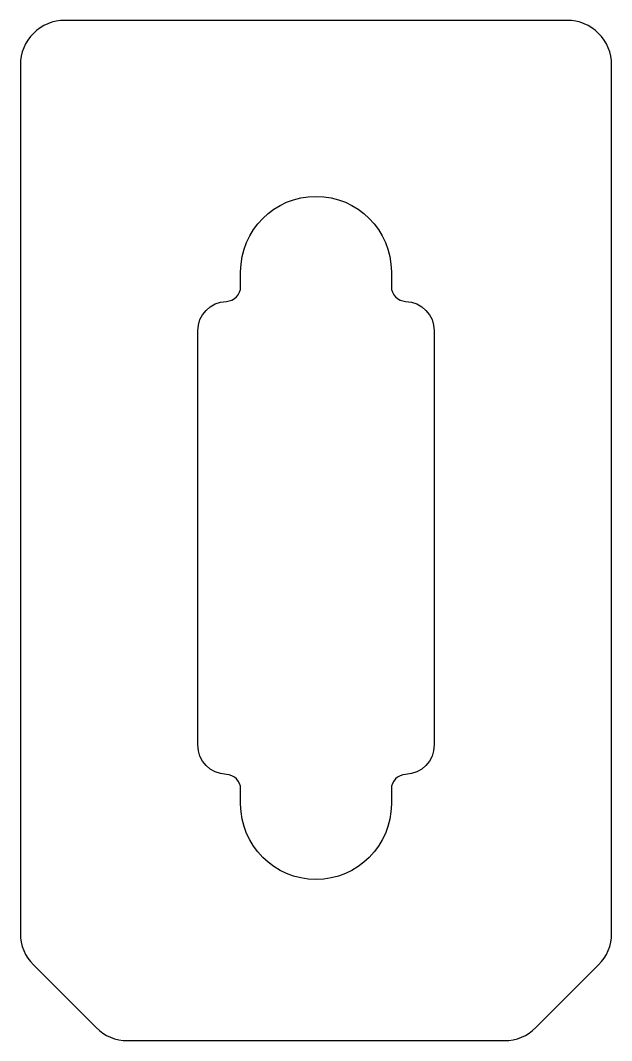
# Model space of a CAD drawing. Header units: millimetres. Extents: x -1315 to -1295, y 195.5 to 230.
import ezdxf

# ---------------------------------------------------------------- set-up
doc = ezdxf.new("R2010")
doc.units = ezdxf.units.MM
doc.layers.get('0').update_dxf_attribs({"linetype": 'CONTINUOUS'})

msp = doc.modelspace()

# ---------------------------------------------------------------- linework, layer by layer
for points in [[(-1295.439, 198.061, 0.198912), (-1295, 199.121), (-1295, 228.5, 0.414214), (-1296.5, 230), (-1313.5, 230, 0.414214), (-1315, 228.5), (-1315, 199.121, 0.198912), (-1314.561, 198.061), (-1312.439, 195.939, 0.198912), (-1311.379, 195.5), (-1298.621, 195.5, 0.198912), (-1297.561, 195.939)], [(-1308.033, 220.499, 0.404482), (-1307.55, 220.999), (-1307.55, 221.5, -1), (-1302.45, 221.5), (-1302.45, 220.999, 0.404482), (-1301.967, 220.499, -0.404482), (-1301, 219.5), (-1301, 205.5, -0.404482), (-1301.967, 204.501, 0.404482), (-1302.45, 204.001), (-1302.45, 203.5, -1), (-1307.55, 203.5), (-1307.55, 204.001, 0.404482), (-1308.033, 204.501, -0.404482), (-1309, 205.5), (-1309, 219.5, -0.404482)]]:
    msp.add_lwpolyline(points, format="xyb", close=True)

doc.saveas('drawing.dxf')
